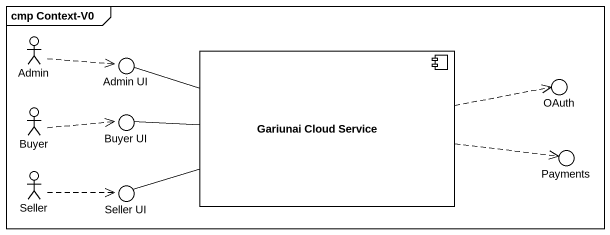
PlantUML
@startuml
mainframe cmp Context-V0
actor Admin
() "Admin UI" as Admin_UI
component "Gariunai Cloud Service" as Gariunai_Cloud_Service
actor Buyer
() OAuth
() "Buyer UI" as Buyer_UI
() Payments
actor Seller
() "Seller UI" as Seller_UI
Admin .right.> Admin_UI
Gariunai_Cloud_Service -left- Admin_UI
Gariunai_Cloud_Service .right.> OAuth
Gariunai_Cloud_Service -left- Buyer_UI
Gariunai_Cloud_Service .right.> Payments
Gariunai_Cloud_Service -left- Seller_UI
Buyer .right.> Buyer_UI
Seller .right.> Seller_UI
@enduml
